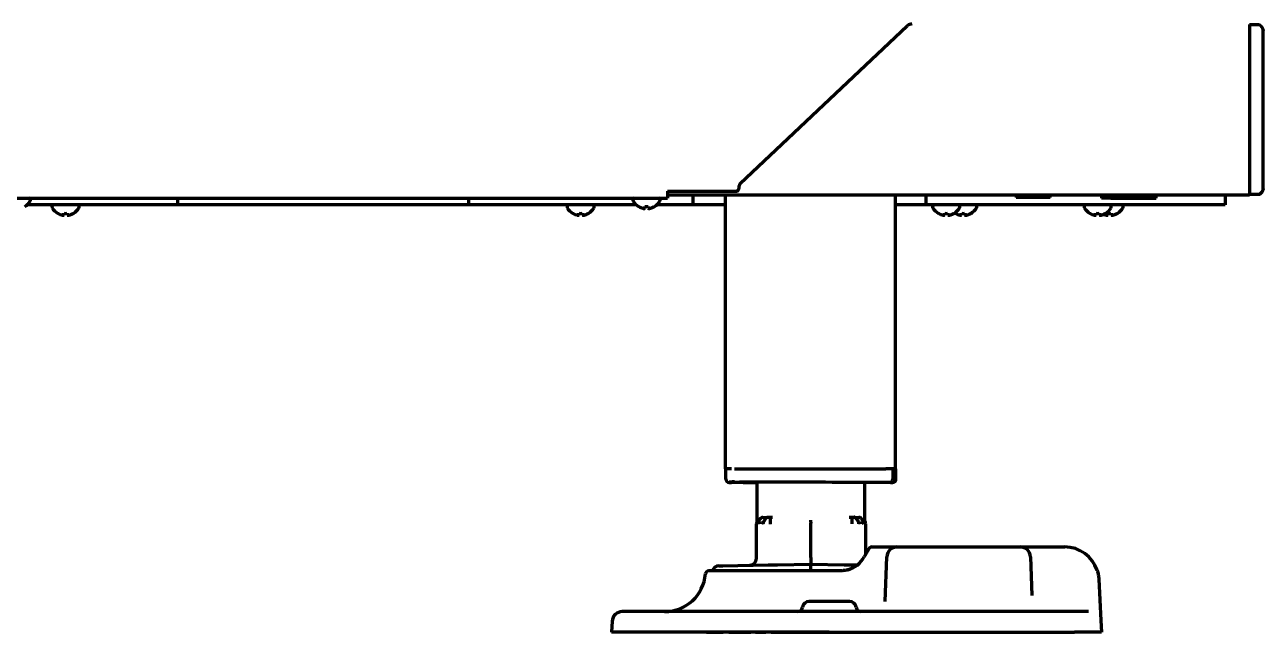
# Model space of a CAD drawing. Header units: inches. Extents: x 904 to 7172, y 213 to 5528.
# Drawn here: x 5117.2 to 5481, y 1858.2 to 2036.7 of the extents above; entities that cross this region are included whole.
import ezdxf

# ---------------------------------------------------------------- set-up
doc = ezdxf.new("R2010")
doc.units = ezdxf.units.IN

msp = doc.modelspace()

# ---------------------------------------------------------------- linework, layer by layer
at = {"linetype": 'Continuous', "lineweight": 70}
for p, q in [((5327.36, 1990.02), (5376.47, 2036.38)), ((5477.04, 2036.72), (5477.04, 2034.92)), ((5479.63, 2036.6), (5477.04, 2036.6)), ((5477.04, 2034.92), (5477.04, 1988.52)), ((5480.75, 2035.89), (5480.34, 2036.3)), ((5481.04, 2035.18), (5481.04, 2035)), ((5481.04, 1988.45), (5481.04, 2035)), ((5306.04, 1987.72), (5306.04, 1985.72)), ((5306.04, 1987.72), (5326.04, 1987.72)), ((5327.04, 1988.72), (5327.04, 1989.29)), ((5477.04, 1988.52), (5477.04, 1986.72)), ((5480.34, 1987.14), (5480.75, 1987.55)), ((5481.04, 1988.45), (5481.04, 1988.26)), ((4482.04, 1985.72), (5306.04, 1985.72)), ((5159.06, 1983.72), (5117.8, 1983.72)), ((5118.84, 1985.12), (5118.84, 1985.32)), ((5125.14, 1983.32), (5125.14, 1983.12)), ((5133.14, 1983.12), (5133.14, 1983.32)), ((5162.06, 1983.72), (5159.06, 1983.72)), ((5162.06, 1985.72), (5162.06, 1983.72)), ((5170.06, 1983.72), (5162.06, 1983.72)), ((5239.56, 1983.72), (5170.06, 1983.72)), ((5247.56, 1983.72), (5239.56, 1983.72)), ((5247.56, 1985.72), (5247.56, 1983.72)), ((5250.56, 1983.72), (5247.56, 1983.72)), ((5296.89, 1983.72), (5250.56, 1983.72)), ((5276.48, 1983.32), (5276.48, 1983.12)), ((5284.48, 1983.12), (5284.48, 1983.32)), ((5295.84, 1985.32), (5295.84, 1985.12)), ((5297.54, 1983.24), (5297.54, 1983.28)), ((5302.14, 1983.28), (5302.14, 1983.24)), ((5310.4, 1983.72), (5302.8, 1983.72)), ((5303.84, 1985.12), (5303.84, 1985.32)), ((5306.03, 1986.72), (5477.04, 1986.72)), ((5313.4, 1983.72), (5310.4, 1983.72)), ((5313.4, 1986.72), (5313.4, 1983.72)), ((5321.4, 1983.72), (5313.4, 1983.72)), ((5322.99, 1983.72), (5321.4, 1983.72)), ((5322.99, 1986.62), (5322.99, 1986.72)), ((5324.79, 1986.62), (5322.99, 1986.62)), ((5322.99, 1986.62), (5322.99, 1906.17)), ((5324.19, 1986.62), (5324.19, 1986.72)), ((5371.19, 1986.62), (5324.79, 1986.62)), ((5372.99, 1986.62), (5371.19, 1986.62)), ((5371.79, 1986.62), (5371.79, 1986.72)), ((5372.99, 1986.62), (5372.99, 1986.72)), ((5372.99, 1906.17), (5372.99, 1986.62)), ((5373.9, 1983.72), (5372.99, 1983.72)), ((5381.9, 1983.72), (5373.9, 1983.72)), ((5381.9, 1986.72), (5381.9, 1983.72)), ((5389.9, 1983.72), (5381.9, 1983.72)), ((5383.9, 1983.32), (5383.9, 1983.12)), ((5466.9, 1983.72), (5389.9, 1983.72)), ((5391.9, 1983.12), (5391.9, 1983.32)), ((5396.87, 1983.12), (5396.87, 1983.32)), ((5408.44, 1986.72), (5408.44, 1985.92)), ((5410.13, 1985.92), (5408.44, 1985.92)), ((5410.13, 1985.92), (5410.13, 1986.72)), ((5416.76, 1985.92), (5410.13, 1985.92)), ((5416.76, 1986.72), (5416.76, 1985.92)), ((5418.44, 1985.92), (5416.76, 1985.92)), ((5418.44, 1985.92), (5418.44, 1986.72)), ((5428.4, 1983.32), (5428.4, 1983.12)), ((5433.54, 1986.72), (5433.54, 1985.72)), ((5436.25, 1985.72), (5433.54, 1985.72)), ((5436.25, 1986.72), (5436.25, 1985.72)), ((5436.25, 1985.72), (5446.84, 1985.72)), ((5436.4, 1983.12), (5436.4, 1983.32)), ((5439.89, 1983.12), (5439.89, 1983.32)), ((5446.84, 1985.72), (5446.84, 1986.72)), ((5446.84, 1985.72), (5449.54, 1985.72)), ((5449.54, 1985.72), (5449.54, 1986.72)), ((5469.9, 1983.72), (5466.9, 1983.72)), ((5469.9, 1986.72), (5469.9, 1983.72)), ((5477.04, 1986.85), (5479.63, 1986.85)), ((5126.84, 1981.24), (5126.84, 1981.28)), ((5131.44, 1981.28), (5131.44, 1981.24)), ((5278.18, 1981.24), (5278.18, 1981.28)), ((5282.78, 1981.28), (5282.78, 1981.24)), ((5385.6, 1981.24), (5385.6, 1981.28)), ((5390.2, 1981.28), (5390.2, 1981.24)), ((5390.57, 1981.24), (5390.57, 1981.28)), ((5395.17, 1981.28), (5395.17, 1981.24)), ((5430.1, 1981.24), (5430.1, 1981.28)), ((5434.7, 1981.28), (5434.7, 1981.24)), ((5438.19, 1981.28), (5438.19, 1981.24)), ((5324.79, 1906.17), (5322.99, 1906.17)), ((5323.14, 1903.32), (5323.14, 1906.17)), ((5323.14, 1903.18), (5323.14, 1903.32)), ((5325.64, 1906.17), (5370.19, 1906.17)), ((5371.96, 1906.17), (5370.19, 1906.17)), ((5372.99, 1906.17), (5371.19, 1906.17)), ((5372.19, 1906.17), (5372.19, 1903.17)), ((5372.19, 1906.17), (5372.19, 1903.17)), ((5372.99, 1906.17), (5373.14, 1906.17)), ((5373.14, 1903.18), (5373.14, 1906.17)), ((5324.58, 1902.17), (5324.81, 1902.17)), ((5332.27, 1902.17), (5324.81, 1902.17)), ((5332.27, 1902.17), (5324.81, 1902.17)), ((5332.27, 1902.26), (5332.27, 1890.48)), ((5371.48, 1902.17), (5362.99, 1902.17)), ((5371.48, 1902.17), (5362.99, 1902.17)), ((5364.02, 1890.48), (5364.02, 1902.17)), ((5371.48, 1902.17), (5371.71, 1902.17)), ((5332.14, 1879.86), (5332.14, 1889.98)), ((5333.36, 1891.63), (5332.43, 1890.68)), ((5334.05, 1891.93), (5334.36, 1891.93)), ((5334.26, 1890.71), (5334.25, 1890.71)), ((5334.91, 1891.65), (5334.26, 1890.71)), ((5334.36, 1891.93), (5335.4, 1891.95)), ((5336.12, 1891.67), (5336.12, 1890.73)), ((5336.13, 1891.96), (5336.89, 1891.98)), ((5348.14, 1880.17), (5348.14, 1890.23)), ((5359.39, 1891.98), (5360.16, 1891.96)), ((5360.16, 1891.67), (5360.16, 1890.73)), ((5360.89, 1891.95), (5361.92, 1891.93)), ((5361.38, 1891.65), (5362.03, 1890.71)), ((5361.92, 1891.93), (5362.23, 1891.93)), ((5362.03, 1890.71), (5362.03, 1890.71)), ((5362.93, 1891.63), (5363.86, 1890.68)), ((5364.14, 1889.98), (5364.14, 1880.87)), ((5365.17, 1882.71), (5364.11, 1880.81)), ((5366.05, 1883.22), (5367.45, 1883.22)), ((5367.45, 1883.22), (5373.44, 1883.22)), ((5373.44, 1883.22), (5378.94, 1883.22)), ((5378.94, 1883.22), (5404.15, 1883.22)), ((5404.15, 1883.22), (5409.65, 1883.22)), ((5409.65, 1883.22), (5417.86, 1883.22)), ((5417.86, 1883.22), (5422.74, 1883.22)), ((5321.12, 1877.7), (5322.29, 1877.72)), ((5322.29, 1877.72), (5335.59, 1877.95)), ((5335.59, 1877.95), (5338.35, 1878)), ((5338.35, 1878), (5348.04, 1878.17)), ((5348.04, 1878.17), (5348.14, 1878.17)), ((5348.14, 1878.17), (5348.25, 1878.17)), ((5348.25, 1878.17), (5357.94, 1878)), ((5357.94, 1878), (5360.7, 1877.95)), ((5360.7, 1877.95), (5361.8, 1877.93)), ((5364.11, 1880.81), (5363.83, 1880.32)), ((5369.98, 1867.21), (5370.44, 1880.33)), ((5412.64, 1880.33), (5413.04, 1868.96)), ((5353.54, 1876.22), (5318.12, 1876.22)), ((5356.85, 1876.22), (5353.54, 1876.22)), ((5432.73, 1873.75), (5433.37, 1861.6)), ((5359.45, 1867.22), (5347.64, 1867.22)), ((5353.54, 1864.22), (5292.71, 1864.22)), ((5425.39, 1864.22), (5353.54, 1864.22)), ((5429.71, 1864.22), (5425.39, 1864.22)), ((5289.71, 1861.38), (5289.54, 1858.22)), ((5433.37, 1861.6), (5433.54, 1858.22)), ((5353.54, 1858.22), (5289.54, 1858.22)), ((5317.64, 1858.17), (5322.34, 1858.17)), ((5324.06, 1858.17), (5330.5, 1858.17)), ((5331.83, 1858.17), (5334.87, 1858.17)), ((5336.51, 1858.17), (5348.14, 1858.17)), ((5348.14, 1858.17), (5353.96, 1858.17)), ((5353.54, 1858.22), (5425.55, 1858.22)), ((5355.76, 1858.17), (5378.64, 1858.17)), ((5433.54, 1858.22), (5425.55, 1858.22))]:
    msp.add_line(p, q, dxfattribs=at)
for centre, radius, start, end in [((5377.84, 2034.92), 2, 90, 133.35), ((5479.63, 2035.6), 1, 45, 90), ((5480.04, 2035.18), 1, 0, 45), ((5326.04, 1988.72), 1, 270, 0), ((5328.04, 1989.29), 1, 133.35, 180), ((5479.63, 1987.85), 1, 270, 315), ((5480.04, 1988.26), 1, 315, 0), ((5114.64, 1987.34), 4.8, 301.5837, 329.6988), ((5118.44, 1985.32), 0.4, 0, 90), ((5118.44, 1985.12), 0.4, 329.6988, 0), ((5125.54, 1983.32), 0.4, 90, 180), ((5132.74, 1983.32), 0.4, 0, 90), ((5276.88, 1983.32), 0.4, 90, 180), ((5284.08, 1983.32), 0.4, 0, 90), ((5296.24, 1985.32), 0.4, 90, 180), ((5296.24, 1985.12), 0.4, 180, 210.3012), ((5300.04, 1987.34), 4.8, 210.3012, 238.4186), ((5299.84, 1987.02), 3.78, 262.3959, 269.9965), ((5299.84, 1987.02), 3.78, 270.0035, 277.6041), ((5299.64, 1987.34), 4.8, 301.5837, 329.6988), ((5303.44, 1985.32), 0.4, 0, 90), ((5303.44, 1985.12), 0.4, 329.6988, 0), ((5384.3, 1983.32), 0.4, 90, 180), ((5391.5, 1983.32), 0.4, 0, 90), ((5396.47, 1983.32), 0.4, 0, 90), ((5428.8, 1983.32), 0.4, 90, 180), ((5436, 1983.32), 0.4, 0, 90), ((5439.49, 1983.32), 0.4, 0, 90), ((5125.54, 1983.12), 0.4, 180, 210.3012), ((5129.34, 1985.34), 4.8, 210.3012, 238.4186), ((5129.14, 1985.02), 3.78, 262.3959, 269.9965), ((5129.14, 1985.02), 3.78, 270.0035, 277.6041), ((5128.94, 1985.34), 4.8, 301.5837, 329.6988), ((5132.74, 1983.12), 0.4, 329.6988, 0), ((5276.88, 1983.12), 0.4, 180, 210.3012), ((5280.68, 1985.34), 4.8, 210.3012, 238.4186), ((5280.48, 1985.02), 3.78, 262.3959, 269.9965), ((5280.48, 1985.02), 3.78, 270.0035, 277.6041), ((5280.28, 1985.34), 4.8, 301.5837, 329.6988), ((5284.08, 1983.12), 0.4, 329.6988, 0), ((5384.3, 1983.12), 0.4, 180, 210.3012), ((5388.1, 1985.34), 4.8, 210.3012, 238.4186), ((5387.9, 1985.02), 3.78, 262.3959, 269.9965), ((5387.9, 1985.02), 3.78, 270.0035, 277.6041), ((5387.7, 1985.34), 4.8, 301.5837, 329.6988), ((5393.07, 1985.34), 4.8, 236.0234, 238.4186), ((5391.5, 1983.12), 0.4, 329.6988, 0), ((5392.87, 1985.02), 3.78, 262.3959, 269.9965), ((5392.87, 1985.02), 3.78, 270.0035, 277.6041), ((5392.67, 1985.34), 4.8, 301.5837, 329.6988), ((5396.47, 1983.12), 0.4, 329.6988, 0), ((5428.8, 1983.12), 0.4, 180, 210.3012), ((5432.6, 1985.34), 4.8, 210.3012, 238.4186), ((5432.4, 1985.02), 3.78, 262.3959, 269.9965), ((5432.4, 1985.02), 3.78, 270.0035, 277.6041), ((5432.2, 1985.34), 4.8, 301.5837, 329.6988), ((5435.89, 1985.02), 3.78, 262.3959, 269.9965), ((5435.89, 1985.02), 3.78, 270.0035, 277.6041), ((5436, 1983.12), 0.4, 329.6988, 0), ((5435.69, 1985.34), 4.8, 301.5837, 329.6988), ((5439.49, 1983.12), 0.4, 329.6988, 0), ((5333.14, 1889.98), 1, 135.5, 180), ((5334.07, 1890.93), 1, 91, 135.5), ((5363.14, 1889.98), 1, 0, 44.5), ((5366.02, 1890.84), 2, 180.6303, 195.6901), ((5366.05, 1882.22), 1, 90, 150.78), ((5373.44, 1880.22), 3, 90, 178), ((5409.65, 1880.22), 3, 2, 90), ((5422.74, 1873.22), 10, 18.4467, 90), ((5321.16, 1875.7), 2, 91, 164.8895), ((5330.14, 1879.86), 2, 271, 0), ((5356.85, 1884.22), 8, 285.3157, 330.78), ((5305.16, 1876.22), 12, 270, 355.5883), ((5318.12, 1875.22), 1, 90, 175.5883), ((5347.64, 1865.22), 2, 90, 171.7868), ((5359.45, 1865.22), 2, 8.2132, 90), ((5292.71, 1861.22), 3, 90, 177), ((5344.17, 1865.72), 1.5, 270, 351.7868), ((5362.91, 1865.72), 1.5, 188.2132, 270), ((5317.64, 1858.67), 0.5, 244.1573, 270), ((5378.64, 1858.67), 0.5, 270, 295.8427)]:
    msp.add_arc(centre, radius, start, end, dxfattribs=at)
for centre, major_axis, ratio, start_param, end_param in [((5324.14, 1903.18), (1, 0), 0.999995, 3.141593, 4.709304), ((5371.48, 1903.17), (0, 1), 0.7071, 3.141593, 4.712389), ((5371.48, 1903.17), (0, 1), 0.7071, 3.141593, 4.712389), ((5372.14, 1903.18), (1, 0), 0.999995, 4.715474, 6.283185), ((5325.64, 1902.31), (-1.5, 0), 0.003085, 4.712398, 6.283195), ((5325.64, 1902.17), (-1.5, 0), 0.003085, 0.00001, 0.785408), ((5348.14, 1902.17), (-21, 0.06), 0.003085, 3.927, 6.996876), ((5370.65, 1902.17), (1.5, 0), 0.003085, 5.497778, 6.283176), ((5333.73, 1889.99), (0.01, -1), 0.707088, 3.925849, 4.705112), ((5334.76, 1890.01), (0.017, -1), 0.707053, 3.92082, 4.700056), ((5336.14, 1890.02), (0.01, -1), 0.017451, 3.926954, 4.712206), ((5360.14, 1890.96), (-0.017, -1), 0.01745, 2.356346, 3.141594), ((5361.52, 1890.01), (-0.017, -1), 0.707053, 1.583129, 2.362365), ((5362.22, 1890.93), (0, 1), 1, 5.48906, 6.265732), ((5362.56, 1889.99), (-0.01, -1), 0.707088, 1.578072, 2.357338)]:
    msp.add_ellipse(centre, major_axis=major_axis, ratio=ratio, start_param=start_param, end_param=end_param, dxfattribs=at)
for points, knots in [([(5297.54, 1983.28), (5297.75, 1983.15), (5297.96, 1983.04), (5298.28, 1982.91), (5298.39, 1982.86), (5298.61, 1982.79), (5298.73, 1982.76), (5298.84, 1982.73)], [0, 0, 0, 0, 0.5, 0.5, 0.75, 0.75, 1, 1, 1, 1]), ([(5300.34, 1983.28), (5300.34, 1983.15), (5300.34, 1983.04), (5300.34, 1982.91), (5300.34, 1982.86), (5300.34, 1982.79), (5300.34, 1982.76), (5300.34, 1982.73)], [0, 0, 0, 0, 0.5, 0.5, 0.75, 0.75, 1, 1, 1, 1]), ([(5126.84, 1981.28), (5127.04, 1981.15), (5127.25, 1981.04), (5127.58, 1980.91), (5127.69, 1980.86), (5127.91, 1980.79), (5128.03, 1980.76), (5128.14, 1980.73)], [0, 0, 0, 0, 0.5, 0.5, 0.75, 0.75, 1, 1, 1, 1]), ([(5129.64, 1981.28), (5129.64, 1981.15), (5129.64, 1981.04), (5129.64, 1980.91), (5129.64, 1980.86), (5129.64, 1980.79), (5129.64, 1980.76), (5129.64, 1980.73)], [0, 0, 0, 0, 0.5, 0.5, 0.75, 0.75, 1, 1, 1, 1]), ([(5278.18, 1981.28), (5278.39, 1981.15), (5278.6, 1981.04), (5278.92, 1980.91), (5279.03, 1980.86), (5279.25, 1980.79), (5279.37, 1980.76), (5279.48, 1980.73)], [0, 0, 0, 0, 0.5, 0.5, 0.75, 0.75, 1, 1, 1, 1]), ([(5280.98, 1981.28), (5280.98, 1981.15), (5280.98, 1981.04), (5280.98, 1980.91), (5280.98, 1980.86), (5280.98, 1980.79), (5280.98, 1980.76), (5280.98, 1980.73)], [0, 0, 0, 0, 0.5, 0.5, 0.75, 0.75, 1, 1, 1, 1]), ([(5385.6, 1981.28), (5385.81, 1981.15), (5386.02, 1981.04), (5386.34, 1980.91), (5386.45, 1980.86), (5386.67, 1980.79), (5386.79, 1980.76), (5386.9, 1980.73)], [0, 0, 0, 0, 0.5, 0.5, 0.75, 0.75, 1, 1, 1, 1]), ([(5388.4, 1981.28), (5388.4, 1981.15), (5388.4, 1981.04), (5388.4, 1980.91), (5388.4, 1980.86), (5388.4, 1980.79), (5388.4, 1980.76), (5388.4, 1980.73)], [0, 0, 0, 0, 0.5, 0.5, 0.75, 0.75, 1, 1, 1, 1]), ([(5390.57, 1981.28), (5390.77, 1981.15), (5390.98, 1981.04), (5391.31, 1980.91), (5391.42, 1980.86), (5391.64, 1980.79), (5391.76, 1980.76), (5391.87, 1980.73)], [0, 0, 0, 0, 0.5, 0.5, 0.75, 0.75, 1, 1, 1, 1]), ([(5393.37, 1981.28), (5393.37, 1981.15), (5393.37, 1981.04), (5393.37, 1980.91), (5393.37, 1980.86), (5393.37, 1980.79), (5393.37, 1980.76), (5393.37, 1980.73)], [0, 0, 0, 0, 0.5, 0.5, 0.75, 0.75, 1, 1, 1, 1]), ([(5430.1, 1981.28), (5430.3, 1981.15), (5430.51, 1981.04), (5430.84, 1980.91), (5430.95, 1980.86), (5431.17, 1980.79), (5431.29, 1980.76), (5431.4, 1980.73)], [0, 0, 0, 0, 0.5, 0.5, 0.75, 0.75, 1, 1, 1, 1]), ([(5432.9, 1981.28), (5432.9, 1981.15), (5432.9, 1981.04), (5432.9, 1980.91), (5432.9, 1980.86), (5432.9, 1980.79), (5432.9, 1980.76), (5432.9, 1980.73)], [0, 0, 0, 0, 0.5, 0.5, 0.75, 0.75, 1, 1, 1, 1]), ([(5434.18, 1980.97), (5434.19, 1980.96), (5434.2, 1980.96), (5434.32, 1980.91), (5434.43, 1980.86), (5434.66, 1980.79), (5434.77, 1980.76), (5434.89, 1980.73)], [0, 0, 0, 0, 0.051796, 0.051796, 0.525898, 0.525898, 1, 1, 1, 1]), ([(5436.39, 1981.28), (5436.39, 1981.15), (5436.39, 1981.04), (5436.39, 1980.91), (5436.39, 1980.86), (5436.39, 1980.79), (5436.39, 1980.76), (5436.39, 1980.73)], [0, 0, 0, 0, 0.5, 0.5, 0.75, 0.75, 1, 1, 1, 1]), ([(5332.27, 1890.84), (5332.27, 1890.77), (5332.26, 1890.63), (5332.24, 1890.47), (5332.21, 1890.37), (5332.2, 1890.32), (5332.2, 1890.31), (5332.2, 1890.31), (5332.2, 1890.3), (5332.19, 1890.3), (5332.19, 1890.29), (5332.19, 1890.28), (5332.19, 1890.29)], [0, 0, 0, 0, 0.234616, 0.429607, 0.536879, 0.560137, 0.572426, 0.583684, 0.600883, 0.637115, 0.75169, 1, 1, 1, 1]), ([(5332.19, 1890.27), (5332.19, 1890.27), (5332.19, 1890.28), (5332.19, 1890.28), (5332.19, 1890.28), (5332.19, 1890.28)], [0, 0, 0, 0, 0.314524, 0.691066, 1, 1, 1, 1]), ([(5333.22, 1890.69), (5333.22, 1890.69), (5333.22, 1890.69), (5333.21, 1890.67), (5333.18, 1890.62), (5333.14, 1890.54), (5333.1, 1890.46), (5333.07, 1890.37), (5333.05, 1890.28), (5333.04, 1890.18), (5333.03, 1890.09), (5333.02, 1890.02), (5333.02, 1889.99)], [0, 0, 0, 0, 0.000028, 0.000028, 0.125025, 0.250021, 0.375018, 0.500014, 0.625011, 0.750007, 0.875004, 1, 1, 1, 1]), ([(5334.91, 1891.65), (5334.94, 1891.7), (5334.97, 1891.74), (5335.03, 1891.79), (5335.05, 1891.81), (5335.08, 1891.84), (5335.09, 1891.84), (5335.11, 1891.86), (5335.12, 1891.86), (5335.17, 1891.9), (5335.22, 1891.91), (5335.27, 1891.93), (5335.29, 1891.94), (5335.3, 1891.94), (5335.31, 1891.94), (5335.31, 1891.94), (5335.32, 1891.94), (5335.32, 1891.94), (5335.35, 1891.95), (5335.38, 1891.95), (5335.4, 1891.95)], [0, 0, 0, 0, 0.25, 0.25, 0.375, 0.375, 0.4375, 0.4375, 0.5, 0.5, 0.75, 0.75, 0.8125, 0.828125, 0.828125, 0.84375, 0.84375, 0.875, 0.875, 1, 1, 1, 1]), ([(5335.4, 1891.95), (5335.45, 1891.95), (5335.5, 1891.95), (5335.58, 1891.95), (5335.61, 1891.95), (5335.66, 1891.95), (5335.67, 1891.95), (5335.7, 1891.95), (5335.72, 1891.95), (5335.8, 1891.96), (5335.86, 1891.96), (5335.96, 1891.96), (5335.99, 1891.96), (5336.06, 1891.96), (5336.1, 1891.96), (5336.13, 1891.96)], [0, 0, 0, 0, 0.25, 0.25, 0.375, 0.375, 0.4375, 0.4375, 0.5, 0.5, 0.75, 0.75, 0.875, 0.875, 1, 1, 1, 1]), ([(5336.12, 1891.67), (5336.12, 1891.72), (5336.12, 1891.8), (5336.13, 1891.86), (5336.13, 1891.91), (5336.13, 1891.93), (5336.13, 1891.95), (5336.13, 1891.95), (5336.13, 1891.95), (5336.13, 1891.96), (5336.13, 1891.96), (5336.13, 1891.96), (5336.13, 1891.96), (5336.13, 1891.96)], [0, 0, 0, 0, 0.25, 0.5, 0.5, 0.75, 0.75, 0.8125, 0.84375, 0.84375, 0.875, 0.875, 1, 1, 1, 1]), ([(5336.12, 1890.73), (5336.12, 1890.68), (5336.12, 1890.63), (5336.12, 1890.55), (5336.12, 1890.52), (5336.12, 1890.46), (5336.13, 1890.43), (5336.13, 1890.34), (5336.13, 1890.28), (5336.13, 1890.19), (5336.13, 1890.15), (5336.13, 1890.11), (5336.13, 1890.1), (5336.13, 1890.09), (5336.13, 1890.08), (5336.13, 1890.05), (5336.13, 1890.04), (5336.13, 1890.02)], [0, 0, 0, 0, 0.25, 0.25, 0.375, 0.375, 0.5, 0.5, 0.75, 0.75, 0.875, 0.875, 0.90625, 0.90625, 0.9375, 0.9375, 1, 1, 1, 1]), ([(5348.14, 1890.52), (5348.14, 1890.61), (5348.14, 1890.7), (5348.14, 1890.85), (5348.14, 1890.92), (5348.14, 1891), (5348.14, 1891.04), (5348.14, 1891.06), (5348.14, 1891.07), (5348.14, 1891.08), (5348.14, 1891.08), (5348.14, 1891.09)], [0, 0, 0, 0, 0.5, 0.5, 0.75, 0.875, 0.9375, 0.9375, 0.96875, 0.96875, 1, 1, 1, 1]), ([(5348.14, 1890.52), (5348.14, 1890.52), (5348.14, 1890.52), (5348.14, 1890.49), (5348.14, 1890.45), (5348.14, 1890.38), (5348.14, 1890.3), (5348.14, 1890.26), (5348.14, 1890.23)], [0, 0, 0, 0, 0.000031, 0.000031, 0.250024, 0.500016, 0.750008, 1, 1, 1, 1]), ([(5360.16, 1891.96), (5360.17, 1891.96), (5360.19, 1891.96), (5360.22, 1891.96), (5360.24, 1891.96), (5360.27, 1891.96), (5360.29, 1891.96), (5360.33, 1891.96), (5360.38, 1891.96), (5360.43, 1891.96), (5360.47, 1891.96), (5360.49, 1891.96), (5360.52, 1891.96), (5360.54, 1891.96), (5360.62, 1891.95), (5360.68, 1891.95), (5360.76, 1891.95), (5360.79, 1891.95), (5360.84, 1891.95), (5360.87, 1891.95), (5360.89, 1891.95)], [0, 0, 0, 0, 0.0625, 0.0625, 0.125, 0.125, 0.1875, 0.1875, 0.25, 0.375, 0.375, 0.4375, 0.4375, 0.5, 0.5, 0.75, 0.75, 0.875, 0.875, 1, 1, 1, 1]), ([(5360.16, 1890.73), (5360.16, 1890.68), (5360.16, 1890.63), (5360.16, 1890.52), (5360.16, 1890.46), (5360.16, 1890.34), (5360.16, 1890.28), (5360.16, 1890.15), (5360.16, 1890.09), (5360.16, 1890.02)], [0, 0, 0, 0, 0.25, 0.25, 0.5, 0.5, 0.75, 0.75, 1, 1, 1, 1]), ([(5361.38, 1891.65), (5361.35, 1891.7), (5361.31, 1891.74), (5361.27, 1891.79), (5361.26, 1891.8), (5361.24, 1891.81), (5361.23, 1891.82), (5361.2, 1891.84), (5361.18, 1891.86), (5361.11, 1891.9), (5361.07, 1891.91), (5361.01, 1891.93), (5361, 1891.94), (5360.99, 1891.94), (5360.98, 1891.94), (5360.98, 1891.94), (5360.97, 1891.94), (5360.96, 1891.94), (5360.93, 1891.95), (5360.91, 1891.95), (5360.89, 1891.95)], [0, 0, 0, 0, 0.25, 0.25, 0.3125, 0.3125, 0.375, 0.375, 0.5, 0.5, 0.75, 0.75, 0.8125, 0.828125, 0.828125, 0.84375, 0.84375, 0.875, 0.875, 1, 1, 1, 1]), ([(5363.06, 1890.69), (5363.06, 1890.69), (5363.06, 1890.69), (5363.08, 1890.67), (5363.11, 1890.62), (5363.15, 1890.54), (5363.18, 1890.46), (5363.21, 1890.37), (5363.24, 1890.28), (5363.25, 1890.18), (5363.26, 1890.09), (5363.26, 1890.02), (5363.26, 1889.99)], [0, 0, 0, 0, 0.00004, 0.00004, 0.125035, 0.25003, 0.375025, 0.50002, 0.625015, 0.75001, 0.875005, 1, 1, 1, 1]), ([(5348.14, 1880.17), (5348.14, 1880.12), (5348.14, 1880.01), (5348.14, 1879.84), (5348.14, 1879.68), (5348.14, 1879.52), (5348.14, 1879.37), (5348.14, 1879.22), (5348.14, 1879.08), (5348.14, 1878.94), (5348.14, 1878.82), (5348.14, 1878.7), (5348.14, 1878.59), (5348.14, 1878.5), (5348.14, 1878.41), (5348.14, 1878.34), (5348.14, 1878.28), (5348.14, 1878.23), (5348.14, 1878.2), (5348.14, 1878.18), (5348.14, 1878.17), (5348.14, 1878.17)], [0, 0, 0, 0, 0.052794, 0.105589, 0.158383, 0.211178, 0.263972, 0.316766, 0.369561, 0.422355, 0.47515, 0.527944, 0.580739, 0.633533, 0.686327, 0.739122, 0.791916, 0.844711, 0.897505, 0.950299, 1, 1, 1, 1]), ([(5348.14, 1876.17), (5348.14, 1876.19), (5348.14, 1876.2), (5348.14, 1876.24), (5348.14, 1876.25), (5348.14, 1876.3), (5348.14, 1876.34), (5348.14, 1876.43), (5348.14, 1876.56), (5348.14, 1876.69), (5348.14, 1876.78), (5348.14, 1876.81), (5348.14, 1876.88), (5348.14, 1876.91), (5348.14, 1877.06), (5348.14, 1877.17), (5348.14, 1877.34), (5348.14, 1877.39), (5348.14, 1877.46), (5348.14, 1877.49), (5348.14, 1877.54), (5348.14, 1877.56), (5348.14, 1877.68), (5348.14, 1877.76), (5348.14, 1877.85), (5348.14, 1877.87), (5348.14, 1877.89), (5348.14, 1877.9), (5348.14, 1877.92), (5348.14, 1877.96), (5348.14, 1877.99), (5348.14, 1878.07), (5348.14, 1878.11), (5348.14, 1878.14), (5348.14, 1878.14), (5348.14, 1878.15), (5348.14, 1878.16), (5348.14, 1878.17), (5348.14, 1878.17), (5348.14, 1878.17)], [0, 0, 0, 0, 0.015666, 0.015666, 0.031332, 0.031332, 0.062663, 0.062663, 0.125326, 0.187989, 0.187989, 0.219321, 0.219321, 0.250653, 0.250653, 0.375979, 0.375979, 0.438642, 0.438642, 0.469974, 0.469974, 0.501305, 0.501305, 0.626631, 0.626631, 0.657963, 0.657963, 0.673629, 0.673629, 0.689295, 0.751958, 0.751958, 0.877284, 0.877284, 0.908616, 0.908616, 0.939947, 0.939947, 1, 1, 1, 1]), ([(5358.97, 1876.51), (5358.62, 1876.41), (5358.27, 1876.34), (5357.57, 1876.25), (5357.21, 1876.22), (5356.85, 1876.22)], [0, 0, 0, 0, 0.5, 0.5, 1, 1, 1, 1])]:
    msp.add_open_spline(points, degree=3, knots=knots, dxfattribs=at)
for points, degree in [([(5299.34, 1982.73), (5299.34, 1982.74), (5299.34, 1982.77), (5299.34, 1982.82), (5299.34, 1982.88), (5299.34, 1982.94), (5299.34, 1983), (5299.34, 1983.08), (5299.34, 1983.17), (5299.34, 1983.24), (5299.34, 1983.28)], 3), ([(5299.34, 1983.28), (5299.51, 1983.25), (5299.84, 1983.23), (5300.18, 1983.25), (5300.34, 1983.28)], 3), ([(5300.84, 1982.73), (5300.9, 1982.74), (5301.01, 1982.77), (5301.17, 1982.82), (5301.33, 1982.88), (5301.48, 1982.94), (5301.63, 1983), (5301.79, 1983.08), (5301.96, 1983.17), (5302.08, 1983.24), (5302.14, 1983.28)], 3), ([(5128.14, 1980.73), (5128.17, 1980.72), (5128.22, 1980.72), (5128.29, 1980.71), (5128.36, 1980.71), (5128.43, 1980.71), (5128.5, 1980.71), (5128.57, 1980.72), (5128.62, 1980.72), (5128.64, 1980.73)], 3), ([(5128.64, 1980.73), (5128.64, 1980.74), (5128.64, 1980.77), (5128.64, 1980.82), (5128.64, 1980.88), (5128.64, 1980.94), (5128.64, 1981), (5128.64, 1981.08), (5128.64, 1981.17), (5128.64, 1981.24), (5128.64, 1981.28)], 3), ([(5129.64, 1980.73), (5129.67, 1980.72), (5129.71, 1980.72), (5129.78, 1980.71), (5129.86, 1980.71), (5129.93, 1980.71), (5130, 1980.71), (5130.07, 1980.72), (5130.12, 1980.72), (5130.14, 1980.73)], 3), ([(5130.14, 1980.73), (5130.2, 1980.74), (5130.3, 1980.77), (5130.47, 1980.82), (5130.62, 1980.88), (5130.78, 1980.94), (5130.93, 1981), (5131.09, 1981.08), (5131.25, 1981.17), (5131.38, 1981.24), (5131.44, 1981.28)], 3), ([(5279.48, 1980.73), (5279.51, 1980.72), (5279.56, 1980.72), (5279.63, 1980.71), (5279.71, 1980.71), (5279.78, 1980.71), (5279.85, 1980.71), (5279.91, 1980.72), (5279.96, 1980.72), (5279.98, 1980.73)], 3), ([(5279.98, 1980.73), (5279.98, 1980.74), (5279.98, 1980.77), (5279.98, 1980.82), (5279.98, 1980.88), (5279.98, 1980.94), (5279.98, 1981), (5279.98, 1981.08), (5279.98, 1981.17), (5279.98, 1981.24), (5279.98, 1981.28)], 3), ([(5280.98, 1980.73), (5281.01, 1980.72), (5281.06, 1980.72), (5281.13, 1980.71), (5281.2, 1980.71), (5281.27, 1980.71), (5281.34, 1980.71), (5281.41, 1980.72), (5281.46, 1980.72), (5281.48, 1980.73)], 3), ([(5281.48, 1980.73), (5281.54, 1980.74), (5281.65, 1980.77), (5281.81, 1980.82), (5281.97, 1980.88), (5282.12, 1980.94), (5282.27, 1981), (5282.43, 1981.08), (5282.6, 1981.17), (5282.72, 1981.24), (5282.78, 1981.28)], 3), ([(5298.84, 1982.73), (5298.87, 1982.72), (5298.92, 1982.72), (5298.99, 1982.71), (5299.07, 1982.71), (5299.14, 1982.71), (5299.21, 1982.71), (5299.27, 1982.72), (5299.32, 1982.72), (5299.34, 1982.73)], 3), ([(5300.34, 1982.73), (5300.37, 1982.72), (5300.42, 1982.72), (5300.49, 1982.71), (5300.56, 1982.71), (5300.63, 1982.71), (5300.7, 1982.71), (5300.77, 1982.72), (5300.82, 1982.72), (5300.84, 1982.73)], 3), ([(5386.9, 1980.73), (5386.93, 1980.72), (5386.98, 1980.72), (5387.05, 1980.71), (5387.13, 1980.71), (5387.2, 1980.71), (5387.27, 1980.71), (5387.33, 1980.72), (5387.38, 1980.72), (5387.4, 1980.73)], 3), ([(5387.4, 1980.73), (5387.4, 1980.74), (5387.4, 1980.77), (5387.4, 1980.82), (5387.4, 1980.88), (5387.4, 1980.94), (5387.4, 1981), (5387.4, 1981.08), (5387.4, 1981.17), (5387.4, 1981.24), (5387.4, 1981.28)], 3), ([(5388.4, 1980.73), (5388.43, 1980.72), (5388.48, 1980.72), (5388.55, 1980.71), (5388.62, 1980.71), (5388.69, 1980.71), (5388.76, 1980.71), (5388.83, 1980.72), (5388.88, 1980.72), (5388.9, 1980.73)], 3), ([(5388.9, 1980.73), (5388.96, 1980.74), (5389.07, 1980.77), (5389.23, 1980.82), (5389.39, 1980.88), (5389.54, 1980.94), (5389.69, 1981), (5389.85, 1981.08), (5390.02, 1981.17), (5390.14, 1981.24), (5390.2, 1981.28)], 3), ([(5391.87, 1980.73), (5391.9, 1980.72), (5391.95, 1980.72), (5392.02, 1980.71), (5392.09, 1980.71), (5392.16, 1980.71), (5392.23, 1980.71), (5392.3, 1980.72), (5392.35, 1980.72), (5392.37, 1980.73)], 3), ([(5392.37, 1980.73), (5392.37, 1980.74), (5392.37, 1980.77), (5392.37, 1980.82), (5392.37, 1980.88), (5392.37, 1980.94), (5392.37, 1981), (5392.37, 1981.08), (5392.37, 1981.17), (5392.37, 1981.24), (5392.37, 1981.28)], 3), ([(5393.37, 1980.73), (5393.39, 1980.72), (5393.44, 1980.72), (5393.51, 1980.71), (5393.59, 1980.71), (5393.66, 1980.71), (5393.73, 1980.71), (5393.8, 1980.72), (5393.85, 1980.72), (5393.87, 1980.73)], 3), ([(5393.87, 1980.73), (5393.93, 1980.74), (5394.03, 1980.77), (5394.19, 1980.82), (5394.35, 1980.88), (5394.51, 1980.94), (5394.66, 1981), (5394.82, 1981.08), (5394.98, 1981.17), (5395.11, 1981.24), (5395.17, 1981.28)], 3), ([(5431.4, 1980.73), (5431.43, 1980.72), (5431.48, 1980.72), (5431.55, 1980.71), (5431.62, 1980.71), (5431.69, 1980.71), (5431.76, 1980.71), (5431.83, 1980.72), (5431.88, 1980.72), (5431.9, 1980.73)], 3), ([(5431.9, 1980.73), (5431.9, 1980.74), (5431.9, 1980.77), (5431.9, 1980.82), (5431.9, 1980.88), (5431.9, 1980.94), (5431.9, 1981), (5431.9, 1981.08), (5431.9, 1981.17), (5431.9, 1981.24), (5431.9, 1981.28)], 3), ([(5432.9, 1980.73), (5432.93, 1980.72), (5432.97, 1980.72), (5433.04, 1980.71), (5433.12, 1980.71), (5433.19, 1980.71), (5433.26, 1980.71), (5433.33, 1980.72), (5433.38, 1980.72), (5433.4, 1980.73)], 3), ([(5433.4, 1980.73), (5433.46, 1980.74), (5433.56, 1980.77), (5433.73, 1980.82), (5433.88, 1980.88), (5434.04, 1980.94), (5434.19, 1981), (5434.35, 1981.08), (5434.51, 1981.17), (5434.64, 1981.24), (5434.7, 1981.28)], 3), ([(5434.89, 1980.73), (5434.91, 1980.72), (5434.96, 1980.72), (5435.04, 1980.71), (5435.11, 1980.71), (5435.18, 1980.71), (5435.25, 1980.71), (5435.32, 1980.72), (5435.36, 1980.72), (5435.39, 1980.73)], 3), ([(5435.39, 1980.73), (5435.39, 1980.74), (5435.39, 1980.77), (5435.39, 1980.82), (5435.39, 1980.88), (5435.39, 1980.94), (5435.39, 1981), (5435.39, 1981.08), (5435.39, 1981.17), (5435.39, 1981.24), (5435.39, 1981.28)], 3), ([(5436.39, 1980.73), (5436.41, 1980.72), (5436.46, 1980.72), (5436.53, 1980.71), (5436.6, 1980.71), (5436.67, 1980.71), (5436.74, 1980.71), (5436.82, 1980.72), (5436.86, 1980.72), (5436.89, 1980.73)], 3), ([(5436.89, 1980.73), (5436.94, 1980.74), (5437.05, 1980.77), (5437.21, 1980.82), (5437.37, 1980.88), (5437.52, 1980.94), (5437.68, 1981), (5437.83, 1981.08), (5438, 1981.17), (5438.12, 1981.24), (5438.19, 1981.28)], 3), ([(5334.26, 1890.71), (5334.24, 1890.69), (5334.21, 1890.64), (5334.17, 1890.56), (5334.14, 1890.48), (5334.11, 1890.39), (5334.09, 1890.3), (5334.07, 1890.2), (5334.06, 1890.1), (5334.06, 1890.04), (5334.06, 1890.01)], 3), ([(5362.03, 1890.71), (5362.05, 1890.69), (5362.08, 1890.64), (5362.12, 1890.56), (5362.15, 1890.48), (5362.18, 1890.39), (5362.2, 1890.3), (5362.22, 1890.2), (5362.23, 1890.1), (5362.23, 1890.04), (5362.23, 1890.01)], 3), ([(5364.08, 1890.31), (5364.12, 1890.25), (5364.09, 1890.3)], 2), ([(5432.23, 1876.39), (5432.3, 1876.17), (5432.43, 1875.74), (5432.58, 1875.08), (5432.68, 1874.42), (5432.72, 1873.97), (5432.73, 1873.75)], 3)]:
    msp.add_open_spline(points, degree=degree, dxfattribs=at)

doc.saveas('drawing.dxf')
